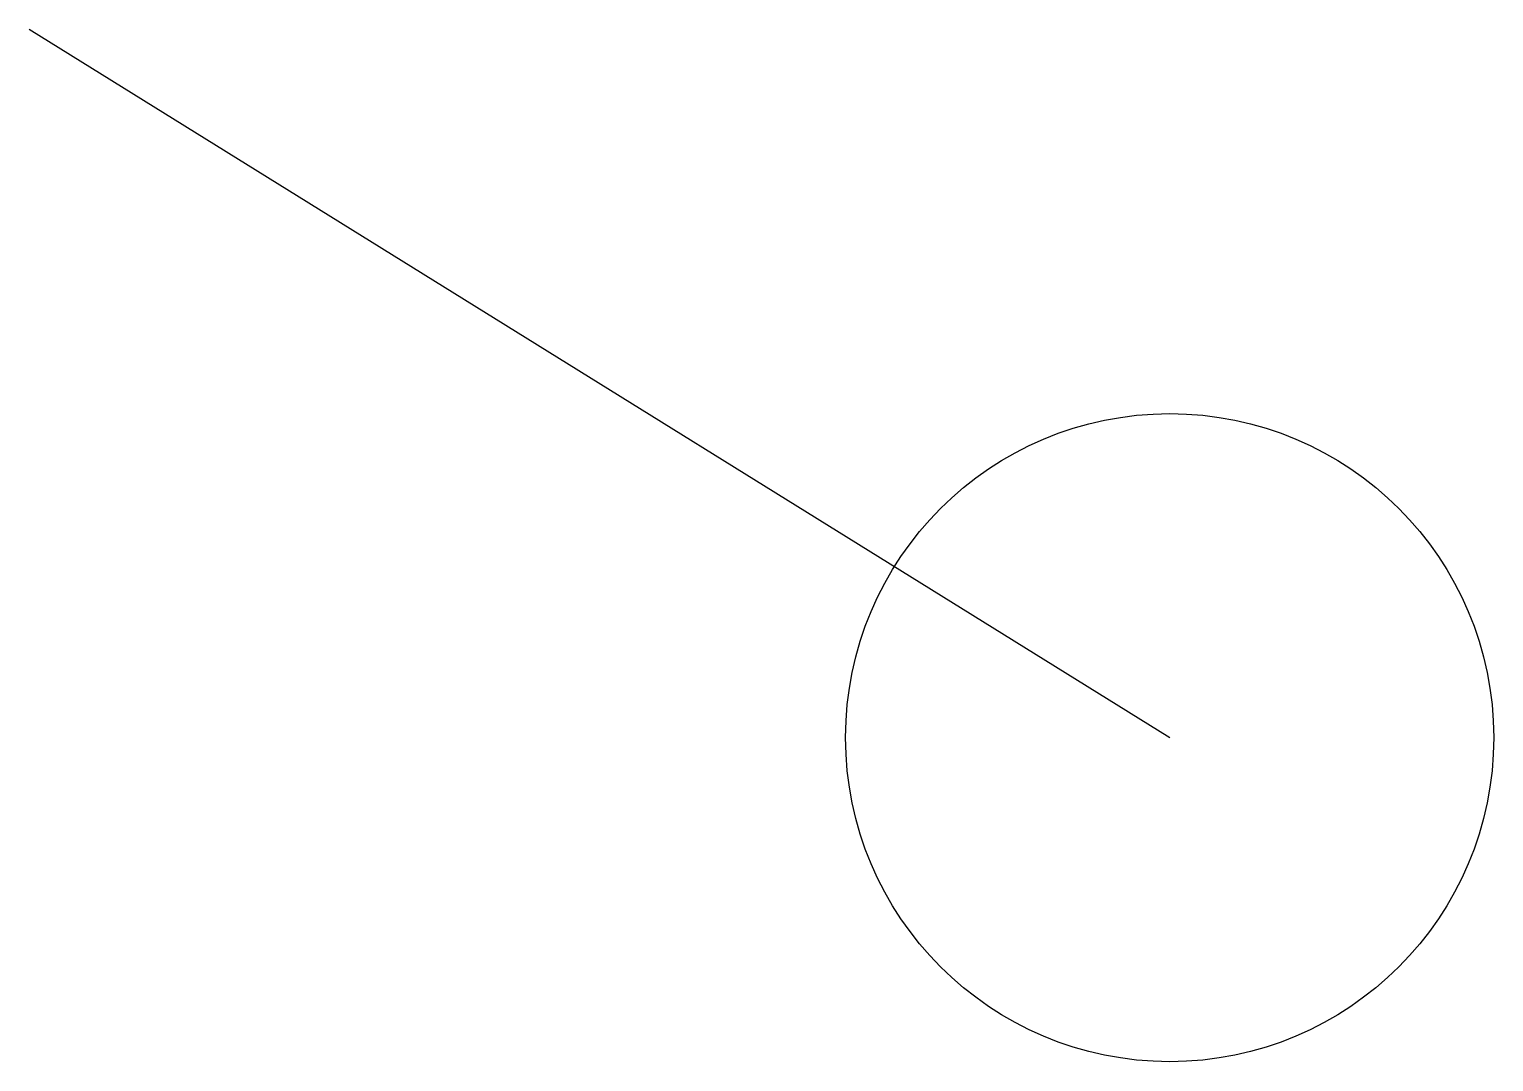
# Model space of a CAD drawing. Extents: x 3.76 to 13.47, y 13.92 to 20.76.
import ezdxf

# ---------------------------------------------------------------- set-up
doc = ezdxf.new("R2010")
doc.units = 0
doc.header["$MEASUREMENT"] = 0
doc.layers.get('0').update_dxf_attribs({"linetype": 'CONTINUOUS'})

msp = doc.modelspace()

# ---------------------------------------------------------------- linework, layer by layer
msp.add_line((3.7604, 20.7589), (11.3195, 16.0639))
msp.add_circle((11.3195, 16.0639), 2.1478)

doc.saveas('drawing.dxf')
